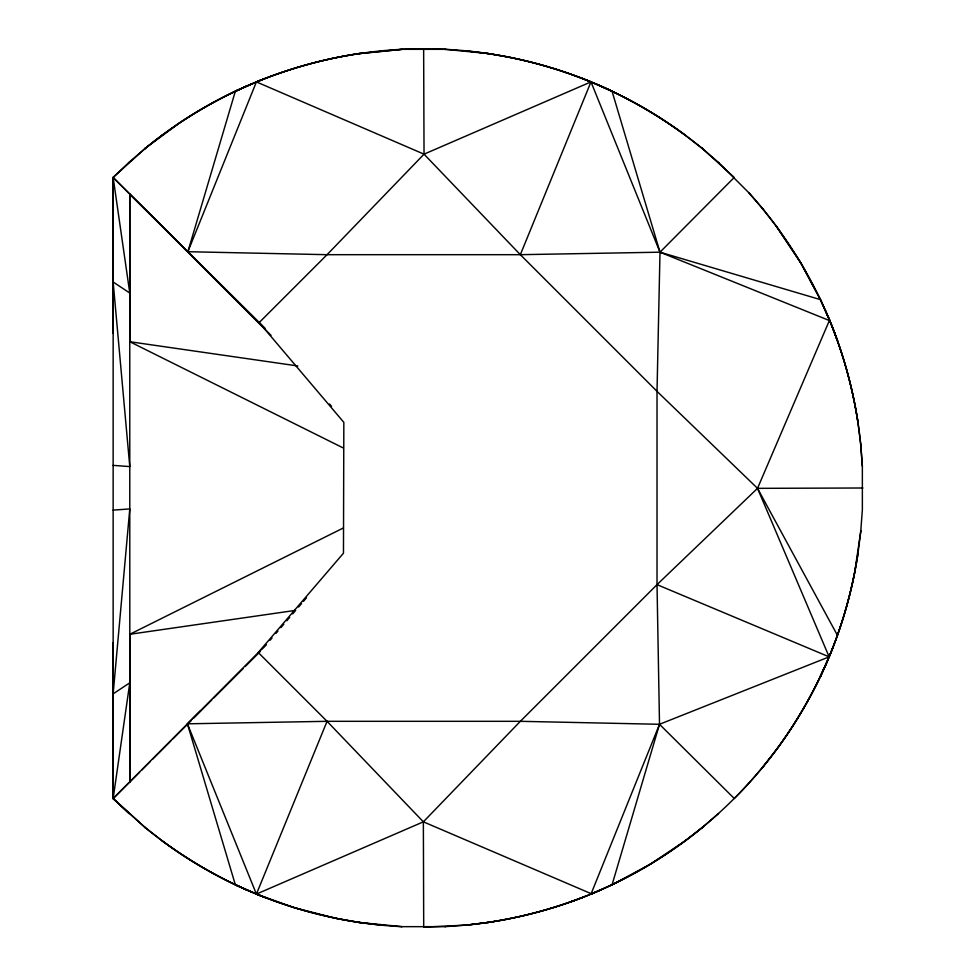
<?xml version="1.0" encoding="UTF-8"?>
<svg xmlns="http://www.w3.org/2000/svg" width="976" height="976" viewBox="0 0 976 976"><rect width="100%" height="100%" fill="white"/><g stroke="black" fill="none" stroke-linecap="round" stroke-linejoin="round"><path stroke-width="1.46" d="M128.576 162.736L145.485 148.157L144.814 148.718C228.152 79.886 337.452 43.761 445.398 49.337L402.356 49.325L358.143 53.717C294.398 63.342 232.874 87.169 179.328 123.061L145.485 148.157L113.094 177.473L259.177 322.568L343.833 422.352L343.467 553.197L258.262 652.517L327.058 721.313L423.364 821.829L591.566 893.845C551.965 910.193 509.984 920.612 467.382 925.016L466.406 925.114L489.269 922.283C552.989 912.633 614.526 888.831 668.06 852.939C709.601 825.025 746.311 790.048 776.237 749.934L777.14 748.726C815.387 696.84 842.056 636.498 854.549 573.254L860.734 531.578L862.369 509.692L862.357 466.199L860.722 444.324L862.357 466.199M246.281 86.23L235.35 91.244L187.88 251.71L327.058 254.687L520.342 254.687L659.996 252.186L734.257 177.437L702.598 148.718L684.42 134.554C615.283 83.448 530.895 53.485 445.032 49.325L487.732 53.497L508.96 57.157C544.535 64.27 579.28 75.652 612.05 91.244L659.996 252.186L657.019 391.352L657.019 584.636L659.508 724.29L612.074 884.744L590.992 894.089L659.508 724.29L829.149 656.86L833.248 646.649M860.734 531.578L860.82 530.7L857.989 553.477C852.524 588.931 842.849 623.701 829.149 656.86L657.019 584.636L520.354 721.313L423.364 821.829L256.42 894.089C223.284 880.437 191.857 862.662 162.98 841.446L144.826 827.294L113.143 798.563L113.143 177.437L128.856 162.48M237.095 885.586C204.118 869.994 173.094 850.364 144.826 827.294L145.558 827.904L113.143 798.563L129.784 682.81L113.143 693.838L129.784 508.935L113.143 510.119M858.197 552.05C852.804 588.003 843.008 623.249 829.149 656.86L757.522 488.342L657.019 391.352L520.342 254.687L424.035 154.171L256.407 81.911L187.88 251.71L200.519 264.386M161.76 840.543C231.068 892.076 315.736 922.43 402.002 926.663L359.644 922.503L336.439 918.44L294.313 907.717L256.42 894.089L327.058 721.313L520.354 721.313L659.508 724.29L734.306 798.527C774.81 757.84 807.347 709.284 829.38 656.275C815.485 689.483 797.612 720.983 776.237 749.934M520.342 254.687L590.98 81.899L582.343 78.446M821.292 674.599L820.462 676.344L827.477 660.801M820.462 676.344L825.476 665.412M777.14 748.726L762.988 766.88L763.61 766.136M270.071 640.256L272.036 637.962M275.976 633.375L277.94 631.082M280.893 627.653L283.845 624.213M286.798 620.773L289.738 617.332M292.69 613.892L295.643 610.451M298.595 607.023L301.547 603.583M303.512 601.289L306.464 597.849M858.209 423.962C852.853 388.363 843.203 353.446 829.551 320.128C846.009 360.022 856.464 402.344 860.82 445.276L857.977 422.437C852.682 387.557 843.166 353.361 829.795 320.714L659.996 252.186L590.98 81.899L424.035 154.171L327.058 254.687L259.177 322.568L265.057 328.473M128.942 813.594L113.143 798.563L259.677 651.187M261.8 649.052L266.058 644.77M264.789 328.241L129.747 194.126L129.82 781.959L139.531 772.248M141.679 770.088L150.304 761.463M152.463 759.304L170.788 740.967M172.947 738.82L191.272 720.483M193.431 718.324L211.755 699.987M213.915 697.828L243.012 668.719M245.171 666.559L260.263 651.456M113.143 798.563L129.784 781.91M200.08 711.175L187.416 723.814L235.338 884.756L246.294 889.77M258.262 652.517L266.143 644.672M657.019 584.636L757.522 488.342L829.551 320.128M718.543 813.52L701.915 827.843M684.493 841.397L702.586 827.294C668.889 854.842 631.204 877.436 590.992 894.089L601.118 889.77M144.814 148.718C173.069 125.648 204.094 106.018 237.07 90.426M161.76 135.469L162.907 134.603M685.664 840.519L649.882 864.48L612.074 884.744M129.82 781.959L129.796 634.278L343.418 527.955M250.881 84.229L235.35 91.244L260.372 80.3M265.045 78.458L256.407 81.911C289.543 68.381 324.264 58.816 359.656 53.497M587.027 895.7C555.088 908.388 521.733 917.367 487.756 922.503M582.355 897.542L571.082 901.739L572.888 901.08M129.796 634.278L294.801 610.476M358.143 53.717L401.905 49.337M466.406 925.114L489.269 922.283M445.019 926.675L467.382 925.016L423.706 927.2L423.364 821.829M402.002 926.663L445.495 926.663M327.058 721.313L187.416 723.814L256.42 894.089L265.057 897.542M862.906 488L757.522 488.342L837.445 635.364M423.645 48.8L424.035 154.171M113.143 465.369L129.784 466.589L113.143 282.003L129.784 293.044L113.143 177.437L271.023 335.341M380.115 925.028L380.994 925.114L358.216 922.296M467.284 50.972L466.394 50.886L489.183 53.704M129.747 194.126L129.784 341.722L297.802 365.963M487.732 53.497C523.124 58.816 557.845 68.381 590.98 81.899M359.644 922.503C324.264 917.172 289.543 907.619 256.42 894.089M659.996 252.186L820.45 299.632L829.795 320.714L820.45 299.632L801.455 263.947L776.225 226.042L800.174 261.8L820.45 299.632M587.003 80.288C622.041 94.44 655.262 113.021 685.652 135.481M260.397 895.712L235.338 884.756L250.893 891.771M596.507 84.217L612.05 91.244L601.106 86.217M129.784 341.722L343.418 448.045M610.305 90.414C643.294 106.006 674.331 125.648 702.598 148.718L701.842 148.096L718.8 162.711M718.47 162.406L748.982 192.894C782.947 230.495 810.409 273.89 829.795 320.714L825.476 310.588M748.982 192.894L763.549 209.791M329.546 403.991L331.498 406.284M762.976 209.096L777.091 227.213M831.406 324.679L837.445 340.661L836.786 338.806M833.248 329.351L837.445 340.661M113.094 177.473L113.131 333.438M113.143 642.562L113.179 798.6"/></g></svg>
